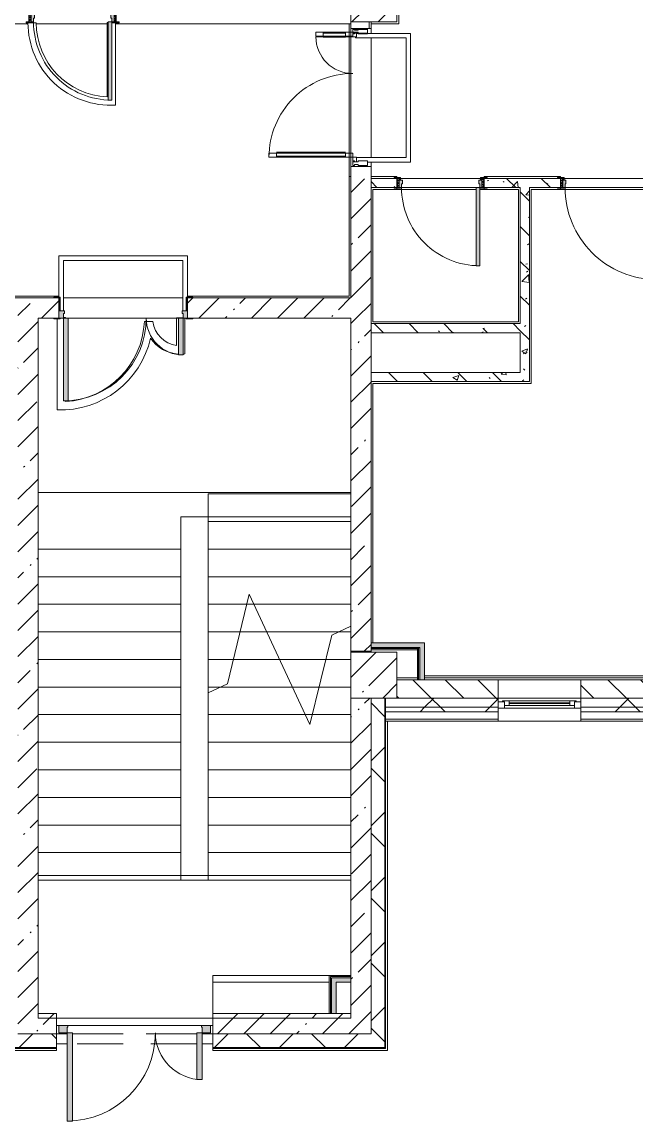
# Model space of a CAD drawing. Header units: millimetres. Extents: x 81671 to 282875, y -8553 to 29000.
# Drawn here: x 219664 to 226339, y -1048 to 10900 of the extents above; entities that cross this region are included whole.
import ezdxf

# ---------------------------------------------------------------- set-up
doc = ezdxf.new("R2010")
doc.units = ezdxf.units.MM
doc.linetypes.add('200_ШТРИХ__ш1_п0_6_', pattern=[800, 500, -300])
for name, color, linetype, lineweight, true_color in [('A-DETL-GENF-4', 7, 'Continuous', 5, 0xaaaaaa), ('A-DOOR-5', 7, 'Continuous', 5, 0xe2e2e2), ('A-DOOR-6', 7, 'Continuous', 5, 0xaaaaaa), ('A-DOOR-FRAM-3', 7, 'Continuous', 5, 0xe2e2e2), ('A-DOOR-FRAM-4', 7, 'Continuous', 5, 0xaaaaaa), ('A-FLOR-3', 7, 'Continuous', 5, 0xaaaaaa), ('I-WALL-4', 7, 'Continuous', 9, 0xe7e7e7), ('I-WALL-7', 7, 'Continuous', 5, 0x787878)]:
    doc.layers.add(name, color=color, linetype=linetype, lineweight=lineweight, true_color=true_color)
for name, color, linetype, lineweight in [('A-DETL-MBND-1', 7, '200_ШТРИХ__ш1_п0_6_', 9), ('A-GLAZ-3', 7, 'Continuous', 5), ('A-GLAZ-CWMG-2', 7, 'Continuous', 5), ('A-WALL', 7, 'Continuous', 9), ('A-WALL-4', 7, 'Continuous', 5), ('I-WALL-5', 7, 'Continuous', 5), ('S-COLS-2', 7, 'Continuous', 5), ('S-STRS-2', 7, 'Continuous', 5), ('S-STRS-MBND-2', 7, 'Continuous', 5)]:
    doc.layers.add(name, color=color, linetype=linetype, lineweight=lineweight)
pattern_1 = [(45, (147759.1, 0), (-285.1231, 285.1231), []), (45, (148044.2, 0), (-285.1231, 285.1231), [504.031, -100.806, 16.764, -84.042])]
pattern_2 = [(45, (147759.1, 0), (-353.5534, 353.5534), []), (135, (147759.1, 0), (-353.5534, -353.5534), [])]
pattern_3 = [(135, (147759.1, 0), (-377.1708, -377.1708), [533.4, -88.9, 17.78, -88.9]), (135, (147759.1, 376.94), (-377.1708, -377.1708), []), (50, (147759.1, 0), (637.6445, -55.7866), [66.675, -733.425]), (355, (147759.1, 0), (-123.3494, 668.699), [53.34, -586.74]), (100.451, (147812.23, -4.65), (514.299, 612.908), [56.665, -623.315]), (46.184, (147759.1, 177.8), (948.7764, -147.15), [100.012, -1100.137]), (96.636, (147838.2, 165.5), (830.909, 865.997), [84.998, -934.973]), (351.184, (147759.1, 177.8), (830.918, 865.988), [80.01, -880.11]), (21, (147848, 133.35), (530.6506, -357.9283), [66.675, -733.425]), (326, (147848, 133.35), (216.308, 644.6585), [53.34, -586.74]), (71.451, (147892.2, 103.5), (746.9596, 286.7243), [56.665, -623.315]), (37.5, (147759.1, 0), (10.81053, 295.9426), [16.764, -562.864, 16.764, -578.866, -588.962]), (37.5, (147759.1, 0), (10.81053, 295.9426), [-1175.258, 16.764, -572.198]), (7.5, (147759.1, 0), (233.8692, 350.6318), [16.764, -322.834, 16.764, -549.529, -224.472]), (7.5, (147759.1, 0), (233.8692, 350.6318), [-905.891, 16.764, -207.708]), (327.5, (147560.85, 0), (474.5678, -20.0513), [16.764, -205.486, 16.764, -676.656, -920.115]), (327.5, (147560.85, 0), (474.5678, -20.0513), [-915.67, 16.764, -903.351]), (317.5, (147471.95, 0), (518.4522, 88.9934), [16.764, -272.161, 16.764, -443.738, -653.415]), (317.5, (147471.95, 0), (518.4522, 88.9934), [-749.427, 16.764, -636.651])]
pattern_4 = [(45, (147759.1, 0), (-530.33, 530.33), []), (135, (147759.1, 0), (-530.33, -530.33), [])]

# ---------------------------------------------------------------- blocks, each defined once
blk = doc.blocks.new('BSC_Колонна _Прямоугольная - 500х500-V59-1_4_3_птичка')
at = {"layer": 'S-COLS-2'}
h = blk.add_hatch(dxfattribs=at)
h.set_pattern_fill('FP_113', color=256, style=0, pattern_type=2)
h.set_pattern_definition([(45, (-75730, -3800), (-285.1231, 285.1231), []), (45, (-75444.88, -3800), (-285.1231, 285.1231), [504.031, -100.806, 16.764, -84.042])])
h.paths.add_polyline_path([(250, -250), (250, 250), (-250, 250), (-250, -250), (120, -250)])
for p, q in [((250, 250), (-250, 250)), ((-250, 250), (-250, -250)), ((250, -250), (250, 250)), ((-250, -250), (250, -250))]:
    blk.add_line(p, q, dxfattribs=at)
blk = doc.blocks.new('BSC_Колонна _Прямоугольная - 650х500-23287315-1_4_3_птичка')
at = {"layer": 'S-COLS-2'}
h = blk.add_hatch(dxfattribs=at)
h.set_pattern_fill('FP_152', color=256, style=0, pattern_type=2)
h.set_pattern_definition([(135, (11225, -75730), (-285.1231, -285.1231), []), (135, (11225, -75444.88), (-285.1231, -285.1231), [504.031, -100.806, 16.764, -84.042])])
h.paths.add_polyline_path([(325, -30), (325, 250), (-325, 250), (-325, -250), (325, -250), (325, -107)])
for p, q in [((325, 250), (-325, 250)), ((-325, 250), (-325, -250)), ((325, -250), (325, 250)), ((-325, -250), (325, -250))]:
    blk.add_line(p, q, dxfattribs=at)
blk = doc.blocks.new('110_Дверь_СКБ_1Ст_Внутренняя1 - Д-7_п__950x2100h_Туалет-32105350-1_4_3_птичка')
at = {"layer": 'A-DOOR-5'}
h = blk.add_hatch(color=256, dxfattribs=at)
h.paths.add_polyline_path([(451, -30), (462, -30), (462, 50), (437, 50), (437, 10), (427, 10), (427, -30), (437, -30)])
h.paths.add_polyline_path([(-438, -30), (-403, -30), (-403, 10), (-413, 10), (-413, 50), (-438, 50)])
at = {"layer": 'A-DOOR-6'}
h = blk.add_hatch(dxfattribs=at)
h.set_pattern_fill('FP_21', color=256, style=0, pattern_type=2)
h.set_pattern_definition([(135, (1826.41, 114.685), (-14.14214, -14.14214), []), (225, (1826.41, 114.685), (14.14214, -14.14214), [])])
h.paths.add_polyline_path([(463, -50), (487, -50), (487, 50), (462, 50), (462, -50)])
at = {"layer": 'A-DOOR-FRAM-3'}
for points in [[(-373, 50), (-373, 900), (-413, 900), (-413, 50)], [(-438, 50), (-423, 50), (-423, 58), (-493, 58), (-493, 50), (-463, 50)], [(517, 50), (517, 58), (447, 58), (447, 50), (492, 50)], [(-493, -58), (-423, -58), (-423, -50), (-493, -50)], [(-438, -50), (-423, -50), (-423, -30), (-438, -30)], [(462, -50), (462, -30), (447, -30), (447, -50)], [(489, -58), (517, -58), (517, -50), (447, -50), (447, -58), (487, -58)]]:
    blk.add_hatch(color=256, dxfattribs=at).paths.add_polyline_path(points)
at = {"layer": 'A-DOOR-FRAM-4'}
h = blk.add_hatch(dxfattribs=at)
h.set_pattern_fill('FP_22', color=256, style=0, pattern_type=2)
h.set_pattern_definition([(45, (-296.384, 114.685), (-14.1421, 14.1421), []), (135, (-296.384, 114.685), (-14.1421, -14.1421), [])])
h.paths.add_polyline_path([(-438, -50), (-438, 50), (-463, 50), (-463, -50)])
at = {"layer": 'A-DOOR-6'}
for p, q in [((-413, 900), (-413, 50)), ((-373, 900), (-413, 900)), ((-373, 50), (-373, 900)), ((-413, 50), (-373, 50))]:
    blk.add_line(p, q, dxfattribs=at)
blk.add_arc((-413, 50), 850, 360, 90, dxfattribs=at)
at = {"layer": 'A-DOOR-FRAM-4'}
for p, q in [((-423, 58), (-493, 58)), ((-493, 58), (-493, 50)), ((-493, 50), (-423, 50)), ((-438, 50), (-463, 50)), ((-463, 50), (-463, -50)), ((-413, 50), (-438, 50)), ((-438, 50), (-438, -30)), ((-438, -50), (-438, 50)), ((-423, 50), (-438, 50)), ((-438, 50), (-438, 49)), ((-438, 49), (-423, 49)), ((-423, 50), (-423, 58)), ((-423, 49), (-423, 50)), ((-413, 10), (-413, 50)), ((-403, 10), (-413, 10)), ((-403, -30), (-403, 10)), ((437, 10), (427, 10)), ((427, 10), (427, -30)), ((437, 50), (437, 10)), ((462, 50), (437, 50)), ((517, 58), (447, 58)), ((447, 58), (447, 50)), ((462, 50), (447, 50)), ((447, 50), (447, 49)), ((447, 50), (517, 50)), ((447, 49), (462, 49)), ((462, -30), (462, 50)), ((487, 50), (462, 50)), ((462, 50), (462, -50)), ((462, 49), (462, 50)), ((487, -50), (487, 50)), ((517, 50), (517, 58)), ((-423, -50), (-493, -50)), ((-493, -50), (-493, -58)), ((-493, -58), (-423, -58)), ((-463, -50), (-438, -50)), ((-438, -30), (-403, -30)), ((-423, -30), (-438, -30)), ((-438, -30), (-438, -50)), ((-438, -50), (-423, -50)), ((-423, -50), (-423, -30)), ((-423, -58), (-423, -50)), ((427, -30), (462, -30)), ((462, -30), (447, -30)), ((447, -30), (447, -50)), ((447, -50), (462, -50)), ((517, -50), (447, -50)), ((447, -50), (447, -58)), ((447, -58), (517, -58)), ((462, -50), (462, -30)), ((462, -50), (487, -50)), ((517, -58), (517, -50))]:
    blk.add_line(p, q, dxfattribs=at)
blk = doc.blocks.new('110_Дверь_СКБ_1Ст_Внутренняя1 - Д-4 _п_ 1100x2100h_су мгн 2-33304581-1_4_3_птичка')
at = {"layer": 'A-DOOR-5'}
h = blk.add_hatch(color=256, dxfattribs=at)
h.paths.add_polyline_path([(512.5, 50), (512.5, 10), (502.5, 10), (502.5, -30), (537.5, -30), (532.1, 50), (522.5, 50)])
h.paths.add_polyline_path([(-512.5, 50), (-512.5, -30), (-477.5, -30), (-477.5, 10), (-487.5, 10), (-487.5, 50), (-497.5, 50)])
at = {"layer": 'A-DOOR-6'}
h = blk.add_hatch(dxfattribs=at)
h.set_pattern_fill('FP_17', color=256, style=0, pattern_type=2)
h.set_pattern_definition([(135, (1751.41, 114.685), (-14.14214, -14.14214), []), (225, (1751.41, 114.685), (14.14214, -14.14214), [])])
h.paths.add_polyline_path([(562.5, 50), (537.5, 50), (537.5, -50), (562.5, -50)])
at = {"layer": 'A-DOOR-FRAM-3'}
for points in [[(-487.5, 1050), (-487.5, 50), (-447.5, 50), (-448.8, 1050)], [(-512.5, 58), (-567.5, 58), (-567.5, 50), (-497.5, 50), (-497.5, 58)], [(530.1, 58), (522.5, 58), (522.5, 50), (592.5, 50), (592.5, 58), (537.5, 58)], [(-519.8, -50), (-567.5, -50), (-567.5, -58), (-497.5, -58), (-497.5, -50), (-512.5, -50)], [(-502, -30), (-512.5, -30), (-512.5, -50), (-497.5, -50), (-497.5, -30)], [(537.5, -30), (522.5, -30), (522.5, -50), (537.5, -50)], [(522.5, -50), (522.5, -58), (592.5, -58), (592.5, -50), (537.5, -50)]]:
    blk.add_hatch(color=256, dxfattribs=at).paths.add_polyline_path(points)
at = {"layer": 'A-DOOR-FRAM-4'}
h = blk.add_hatch(dxfattribs=at)
h.set_pattern_fill('FP_18', color=256, style=0, pattern_type=2)
h.set_pattern_definition([(45, (-371.384, 114.685), (-14.1421, 14.1421), []), (135, (-371.384, 114.685), (-14.1421, -14.1421), [])])
h.paths.add_polyline_path([(-512.5, 50), (-537.5, 50), (-537.5, -50), (-512.5, -50), (-512.5, -41.8)])
at = {"layer": 'A-DOOR-6'}
for p, q in [((-487.5, 1050), (-487.5, 50)), ((-447.5, 1050), (-487.5, 1050)), ((-447.5, 50), (-447.5, 1050)), ((-487.5, 50), (-447.5, 50))]:
    blk.add_line(p, q, dxfattribs=at)
blk.add_arc((-487.5, 50), 1000, 360, 90, dxfattribs=at)
at = {"layer": 'A-DOOR-FRAM-4'}
for p, q in [((-497.5, 58), (-567.5, 58)), ((-567.5, 58), (-567.5, 50)), ((-567.5, 50), (-497.5, 50)), ((-512.5, 50), (-537.5, 50)), ((-537.5, 50), (-537.5, -50)), ((-487.5, 50), (-512.5, 50)), ((-512.5, 50), (-512.5, -30)), ((-512.5, -50), (-512.5, 50)), ((-497.5, 50), (-512.5, 50)), ((-512.5, 50), (-512.5, 49)), ((-512.5, 49), (-497.5, 49)), ((-497.5, 50), (-497.5, 58)), ((-497.5, 49), (-497.5, 50)), ((-487.5, 10), (-487.5, 50)), ((-477.5, 10), (-487.5, 10)), ((-477.5, -30), (-477.5, 10)), ((512.5, 10), (502.5, 10)), ((502.5, 10), (502.5, -30)), ((512.5, 50), (512.5, 10)), ((537.5, 50), (512.5, 50)), ((592.5, 58), (522.5, 58)), ((522.5, 58), (522.5, 50)), ((537.5, 50), (522.5, 50)), ((522.5, 50), (522.5, 49)), ((522.5, 50), (592.5, 50)), ((522.5, 49), (537.5, 49)), ((537.5, -30), (537.5, 50)), ((562.5, 50), (537.5, 50)), ((537.5, 50), (537.5, -50)), ((537.5, 49), (537.5, 50)), ((562.5, -50), (562.5, 50)), ((592.5, 50), (592.5, 58)), ((-497.5, -50), (-567.5, -50)), ((-567.5, -50), (-567.5, -58)), ((-567.5, -58), (-497.5, -58)), ((-537.5, -50), (-512.5, -50)), ((-512.5, -30), (-477.5, -30)), ((-497.5, -30), (-512.5, -30)), ((-512.5, -30), (-512.5, -50)), ((-512.5, -50), (-497.5, -50)), ((-497.5, -50), (-497.5, -30)), ((-497.5, -58), (-497.5, -50)), ((502.5, -30), (537.5, -30)), ((537.5, -30), (522.5, -30)), ((522.5, -30), (522.5, -50)), ((522.5, -50), (537.5, -50)), ((592.5, -50), (522.5, -50)), ((522.5, -50), (522.5, -58)), ((522.5, -58), (592.5, -58)), ((537.5, -50), (537.5, -30)), ((537.5, -50), (562.5, -50)), ((592.5, -58), (592.5, -50))]:
    blk.add_line(p, q, dxfattribs=at)
blk = doc.blocks.new('Прямоугольный импост - Импост структурный с накладкой - 160мм Темный-32274804-1_4_3_птичка')
at = {"layer": 'A-GLAZ-CWMG-2'}
for p, q in [((-50, 40), (-50, 140)), ((-50, 140), (0, 140)), ((0, 140), (0, 40)), ((-40, 40), (-50, 40)), ((-50, -17), (-50, 0)), ((-50, 0), (-40, 0)), ((-40, 0), (-40, 40)), ((-10, 40), (-10, 0)), ((0, 40), (-10, 40)), ((-10, 0), (0, 0)), ((0, 0), (0, -17)), ((0, -17), (-50, -17))]:
    blk.add_line(p, q, dxfattribs=at)
blk = doc.blocks.new('Дверь_Витражная_остекление_ - ВВ-6 остекление-32274838-1_4_3_птичка')
at = {"layer": 'A-DETL-GENF-4'}
for p, q in [((-655, 930), (-610, 930)), ((-655, 930), (-655, 20)), ((-610, 930), (-655, 930)), ((-655, 930), (-655, 20)), ((-655, 850), (-610, 850)), ((-645, 850), (-645, 100)), ((-610, 930), (-610, 20)), ((-610, 20), (-610, 930)), ((-601, 850), (-601, 100)), ((705, 420), (660, 420)), ((660, 420), (660, 20)), ((705, 420), (660, 420)), ((660, 420), (660, 20)), ((705, 420), (705, 20)), ((705, 20), (705, 420)), ((651, 340), (651, 100)), ((705, 340), (660, 340)), ((695, 340), (695, 100)), ((-655, 100), (-610, 100)), ((-610, 20), (-655, 20)), ((-655, 20), (-610, 20)), ((705, 100), (660, 100))]:
    blk.add_line(p, q, dxfattribs=at)
at = {"layer": 'A-DOOR-6'}
for p, q in [((-655, 930), (-655, 20)), ((655, 420), (655, 20)), ((-655, 20), (-705, 20)), ((-705, 20), (-705, -20)), ((-655, -20), (-655, 20)), ((705, 20), (655, 20)), ((655, 20), (655, -20)), ((705, -20), (705, 20)), ((-705, -20), (-655, -20)), ((655, -20), (705, -20))]:
    blk.add_line(p, q, dxfattribs=at)
for centre, radius, start, end in [((-655, 20), 910, 360, 90), ((655, 20), 400, 90, 180)]:
    blk.add_arc(centre, radius, start, end, dxfattribs=at)
blk = doc.blocks.new('110_Дверь_СКБ_1Ст_Внутренняя1 - Д-17д _Д-9_ 950x2100h_ПУИ_ С_У персонала-24300662-1_4_3_птичка')
at = {"layer": 'A-DOOR-5'}
h = blk.add_hatch(color=256, dxfattribs=at)
h.paths.add_polyline_path([(462, 100), (437, 100), (437, 60), (427, 60), (427, 20), (462, 20)])
h.paths.add_polyline_path([(-423, 100), (-438, 100), (-438, 20), (-403, 20), (-403, 60), (-413, 60), (-413, 100)])
at = {"layer": 'A-DOOR-6'}
h = blk.add_hatch(dxfattribs=at)
h.set_pattern_fill('FP_6', color=256, style=0, pattern_type=2)
h.set_pattern_definition([(135, (1826.41, 164.685), (-14.14214, -14.14214), []), (225, (1826.41, 164.685), (14.14214, -14.14214), [])])
h.paths.add_polyline_path([(487, 100), (462, 100), (462, -100), (487, -100)])
at = {"layer": 'A-DOOR-FRAM-3'}
for points in [[(-413, 950), (-413, 100), (-373, 104), (-373, 950), (-401, 950)], [(-463, 108), (-493, 108), (-493, 100), (-423, 104), (-423, 108), (-454, 108)], [(-423, 20), (-438, 20), (-438, -100), (-423, -100)], [(447, 108), (447, 100), (517, 100), (517, 108), (462, 108)], [(447, 20), (447, -100), (462, -100), (462, 20)], [(-423, -100), (-493, -100), (-493, -108), (-423, -108)], [(517, -100), (447, -100), (447, -108), (517, -108)]]:
    blk.add_hatch(color=256, dxfattribs=at).paths.add_polyline_path(points)
at = {"layer": 'A-DOOR-FRAM-4'}
h = blk.add_hatch(dxfattribs=at)
h.set_pattern_fill('FP_7', color=256, style=0, pattern_type=2)
h.set_pattern_definition([(45, (-296.384, 164.685), (-14.1421, 14.1421), []), (135, (-296.384, 164.685), (-14.1421, -14.1421), [])])
h.paths.add_polyline_path([(-463, 100), (-463, -100), (-438, -100), (-438, 100)])
at = {"layer": 'A-DOOR-6'}
for p, q in [((-413, 950), (-413, 100)), ((-373, 950), (-413, 950)), ((-373, 100), (-373, 950)), ((-413, 100), (-373, 100))]:
    blk.add_line(p, q, dxfattribs=at)
blk.add_arc((-413, 100), 850, 360, 90, dxfattribs=at)
at = {"layer": 'A-DOOR-FRAM-4'}
for p, q in [((-423, 108), (-493, 108)), ((-493, 108), (-493, 100)), ((-493, 100), (-423, 100)), ((-438, 100), (-463, 100)), ((-463, 100), (-463, -100)), ((-413, 100), (-438, 100)), ((-438, 100), (-438, 20)), ((-438, -100), (-438, 100)), ((-423, 100), (-438, 100)), ((-438, 100), (-438, 99)), ((-438, 99), (-423, 99)), ((-438, 20), (-403, 20)), ((-423, 20), (-438, 20)), ((-438, 20), (-438, -100)), ((-423, 100), (-423, 108)), ((-423, 99), (-423, 100)), ((-423, -100), (-423, 20)), ((-413, 60), (-413, 100)), ((-403, 60), (-413, 60)), ((-403, 20), (-403, 60)), ((437, 60), (427, 60)), ((427, 60), (427, 20)), ((427, 20), (462, 20)), ((437, 100), (437, 60)), ((462, 100), (437, 100)), ((517, 108), (447, 108)), ((447, 108), (447, 100)), ((462, 100), (447, 100)), ((447, 100), (447, 99)), ((447, 100), (517, 100)), ((447, 99), (462, 99)), ((462, 20), (447, 20)), ((447, 20), (447, -100)), ((462, 20), (462, 100)), ((487, 100), (462, 100)), ((462, 100), (462, -100)), ((462, 99), (462, 100)), ((462, -100), (462, 20)), ((487, -100), (487, 100)), ((517, 100), (517, 108)), ((-423, -100), (-493, -100)), ((-493, -100), (-493, -108)), ((-493, -108), (-423, -108)), ((-463, -100), (-438, -100)), ((-438, -100), (-423, -100)), ((-423, -108), (-423, -100)), ((447, -100), (462, -100)), ((517, -100), (447, -100)), ((447, -100), (447, -108)), ((447, -108), (517, -108)), ((462, -100), (487, -100)), ((517, -108), (517, -100))]:
    blk.add_line(p, q, dxfattribs=at)
blk = doc.blocks.new('110_Дверь_СКБ_2Ст - Д-1_л_Лестничная клетка EIS60 2-32142534-1_4_3_птичка')
at = {"layer": 'A-DOOR-5'}
for points in [[(612, 1010), (612, 110), (662, 110), (662, 1010), (640, 1010)], [(-638, 510), (-638, 110), (-588, 110), (-588, 510)], [(712, 30), (697, 30), (700, -110), (712, -110), (712, 30)]]:
    blk.add_hatch(color=256, dxfattribs=at).paths.add_polyline_path(points)
h = blk.add_hatch(color=256, dxfattribs=at)
h.paths.add_polyline_path([(662, 110), (662, 60), (652, 60), (652, 30), (712, 33), (712, 110)])
h.paths.add_polyline_path([(-638, 110), (-688, 110), (-687, 30), (-628, 36), (-628, 60), (-638, 60), (-638, 105)])
at = {"layer": 'A-DOOR-FRAM-3'}
for points in [[(-696, 118), (-743, 118), (-743, 110), (-673, 110), (-673, 118), (-688, 118)], [(-673, 30), (-688, 30), (-687, -110), (-673, -110), (-673, -21)], [(728, 118), (697, 118), (697, 110), (767, 110), (767, 118), (730, 118)], [(-687, -110), (-743, -110), (-743, -118), (-673, -118), (-674, -110)], [(767, -110), (697, -110), (699, -118), (767, -118)]]:
    blk.add_hatch(color=256, dxfattribs=at).paths.add_polyline_path(points)
at = {"layer": 'A-DOOR-6'}
for p, q in [((662, 1010), (612, 1010)), ((612, 1010), (612, 110)), ((662, 110), (662, 1010)), ((-638, 510), (-638, 110)), ((-588, 510), (-638, 510)), ((-588, 110), (-588, 510)), ((-638, 110), (-588, 110)), ((612, 110), (662, 110))]:
    blk.add_line(p, q, dxfattribs=at)
for centre, radius, start, end in [((662, 110), 900, 90, 180), ((-638, 110), 400, 360, 90)]:
    blk.add_arc(centre, radius, start, end, dxfattribs=at)
at = {"layer": 'A-DOOR-FRAM-4'}
for p, q in [((-673, 118), (-743, 118)), ((-743, 118), (-743, 110)), ((-743, 110), (-673, 110)), ((-638, 110), (-688, 110)), ((-688, 110), (-688, 30)), ((-688, 30), (-628, 30)), ((-673, 30), (-688, 30)), ((-688, 30), (-688, -110)), ((-673, 110), (-673, 118)), ((-673, -110), (-673, 30)), ((-638, 60), (-638, 110)), ((-628, 60), (-638, 60)), ((-628, 30), (-628, 60)), ((662, 60), (652, 60)), ((652, 60), (652, 30)), ((652, 30), (712, 30)), ((662, 110), (662, 60)), ((712, 110), (662, 110)), ((767, 118), (697, 118)), ((697, 118), (697, 110)), ((697, 110), (767, 110)), ((712, 30), (697, 30)), ((697, 30), (697, -110)), ((712, 30), (712, 110)), ((712, -110), (712, 30)), ((767, 110), (767, 118)), ((-673, -110), (-743, -110)), ((-743, -110), (-743, -118)), ((-743, -118), (-673, -118)), ((-688, -110), (-673, -110)), ((-673, -118), (-673, -110)), ((697, -110), (712, -110)), ((767, -110), (697, -110)), ((697, -110), (697, -118)), ((697, -118), (767, -118)), ((767, -118), (767, -110))]:
    blk.add_line(p, q, dxfattribs=at)
blk = doc.blocks.new('120_Окно_СКБ_1Ст - 120_Окно_СКБ_1Ст 900х2500_h_-19906774-1_4_3_птичка')
at = {"layer": 'A-GLAZ-3'}
for p, q in [((-450, -75), (-450, -5)), ((-450, -5), (-380, -5)), ((450, -5), (-450, -5)), ((-380, -75), (-450, -75)), ((-450, -75), (-400, -75)), ((-380, -75), (-400, -75)), ((-400, -75), (-400, -85)), ((-400, -85), (400, -85)), ((400, -85), (-400, -85)), ((-380, -5), (-380, -75)), ((380, -35), (-380, -35)), ((-380, -35), (-380, -75)), ((-330, -85), (-330, -35)), ((-330, -55), (330, -55)), ((330, -65), (-330, -65)), ((330, -85), (330, -35)), ((380, -75), (380, -5)), ((380, -5), (450, -5)), ((380, -75), (380, -35)), ((450, -75), (380, -75)), ((400, -75), (380, -75)), ((400, -75), (450, -75)), ((400, -85), (400, -75)), ((450, -5), (450, -75))]:
    blk.add_line(p, q, dxfattribs=at)
blk = doc.blocks.new('Прямоугольный импост - Импост структурный с накладкой - 160мм Темный-32274805-1_4_3_птичка')
at = {"layer": 'A-GLAZ-CWMG-2'}
for p, q in [((-25, 40), (-25, 140)), ((-25, 140), (25, 140)), ((25, 140), (25, 40)), ((-15, 40), (-25, 40)), ((-25, -17), (-25, 0)), ((-25, 0), (-15, 0)), ((-15, 0), (-15, 40)), ((15, 40), (15, 0)), ((25, 40), (15, 40)), ((15, 0), (25, 0)), ((25, 0), (25, -17)), ((25, -17), (-25, -17))]:
    blk.add_line(p, q, dxfattribs=at)
blk = doc.blocks.new('110_Дверь_СКБ_2Ст_Наружная - ДН-1_л__ Двухстворчатая 1350 х3200 _ЛК_ в свету с верхним остеклением 2-22448815-1_4_3_птичка')
at = {"layer": 'A-DOOR-5'}
for points in [[(754.5, -91), (754.5, 869), (694.5, 869), (694.5, -91)], [(-655.5, -91), (-655.5, 419), (-715.5, 419), (-715.5, -91)]]:
    blk.add_hatch(color=256, dxfattribs=at).paths.add_polyline_path(points)
h = blk.add_hatch(color=256, dxfattribs=at)
h.paths.add_polyline_path([(754.5, -171), (844.5, -171), (844.5, -91), (754.5, -91), (754.5, -151), (744.5, -151), (744.5, -171)])
h.paths.add_polyline_path([(-715.5, -171), (-705.5, -171), (-705.5, -151), (-715.5, -151), (-715.5, -91), (-805.5, -91), (-805.5, -171)])
at = {"layer": 'A-DOOR-6'}
for p, q in [((754.5, 869), (694.5, 869)), ((694.5, 869), (694.5, -91)), ((754.5, -91), (754.5, 869)), ((-715.5, 419), (-715.5, -91)), ((-655.5, 419), (-715.5, 419)), ((-655.5, -91), (-655.5, 419)), ((-715.5, -91), (-655.5, -91)), ((694.5, -91), (754.5, -91))]:
    blk.add_line(p, q, dxfattribs=at)
for centre, radius, start, end in [((754.5, -91), 960, 90, 180), ((-715.5, -91), 510, 0, 90)]:
    blk.add_arc(centre, radius, start, end, dxfattribs=at)
at = {"layer": 'A-DOOR-FRAM-4'}
for p, q in [((-715.5, -91), (-805.5, -91)), ((-805.5, -91), (-805.5, -171)), ((-715.5, -151), (-715.5, -91)), ((754.5, -91), (754.5, -151)), ((844.5, -91), (754.5, -91)), ((844.5, -171), (844.5, -91)), ((-805.5, -171), (-705.5, -171)), ((-705.5, -151), (-715.5, -151)), ((-705.5, -171), (-705.5, -151)), ((754.5, -151), (744.5, -151)), ((744.5, -151), (744.5, -171)), ((744.5, -171), (844.5, -171))]:
    blk.add_line(p, q, dxfattribs=at)
blk = doc.blocks.new('Прямоугольный импост - Импост структурный с накладкой - 160мм Темный-32274806-1_4_3_птичка')
at = {"layer": 'A-GLAZ-CWMG-2'}
for p, q in [((0, 140), (-50, 140)), ((-50, 140), (-50, 40)), ((0, 40), (0, 140)), ((-50, 40), (-40, 40)), ((-40, 0), (-50, 0)), ((-50, 0), (-50, -17)), ((-40, 40), (-40, 0)), ((-10, 0), (-10, 40)), ((-10, 40), (0, 40)), ((0, 0), (-10, 0)), ((0, -17), (0, 0)), ((-50, -17), (0, -17))]:
    blk.add_line(p, q, dxfattribs=at)
blk = doc.blocks.new('Зашивка приборов отопления5 - Зашивка приборов отопления-33272456-1_4_3_птичка')
at = {"layer": 'A-WALL-4'}
for p, q in [((75245, 535), (73980, 535)), ((73980, 535), (73980, 460)), ((75245, 460), (73980, 460)), ((73980, 460), (73980, 120)), ((73980, 460), (75245, 460))]:
    blk.add_line(p, q, dxfattribs=at)

msp = doc.modelspace()

# ---------------------------------------------------------------- hatches: boundary and pattern name
at = {"layer": 'A-WALL-4'}
h = msp.add_hatch(dxfattribs=at)
h.set_pattern_fill('FP_129', color=256, style=0, pattern_type=2)
h.set_pattern_definition([(135, (147759.1, 0), (-176.7767, -176.7767), [])])
h.paths.add_polyline_path([(226859.6, 3550), (226939.6, 3550), (226939.6, 3750), (225739.1, 3750), (225739.1, 3550), (226759.6, 3550)])
h.paths.add_polyline_path([(231959.1, 3550), (231959.1, 3750), (231859.1, 3750), (231859.1, 3550)])
h.paths.add_polyline_path([(227839.6, 3550), (228109.1, 3550), (228109.1, 3750), (227839.6, 3750), (227839.6, 3727.7)])
h.paths.add_polyline_path([(228609.1, 3550), (229759.1, 3550), (229759.1, 3750), (228609.1, 3750), (228609.1, 3643.3)])
h.paths.add_polyline_path([(224839.1, 3550), (224839.1, 3750), (223739.1, 3750), (223739.1, 3550), (224430.8, 3550)])
h = msp.add_hatch(dxfattribs=at)
h.set_pattern_fill('FP_118', color=256, style=0, pattern_type=2)
h.set_pattern_definition(pattern_2)
h.paths.add_polyline_path([(223569.1, -250), (223609.1, -250), (223609.1, 3550), (223459.1, 3550), (223459.1, -250)])
h = msp.add_hatch(dxfattribs=at)
h.set_pattern_fill('FP_118', color=256, style=0, pattern_type=2)
h.set_pattern_definition(pattern_2)
h.paths.add_polyline_path([(232296.8, 3450), (232559.1, 3450), (232559.1, 3550), (231859.1, 3550), (231859.1, 3450), (231959.1, 3450)])
h.paths.add_polyline_path([(224377.3, 3450), (224839.1, 3455.7), (224839.1, 3550), (223617.1, 3550), (223617.1, 3450), (223739.1, 3450)])
h.paths.add_polyline_path([(226939.6, 3450), (226939.6, 3550), (225739.1, 3550), (225739.1, 3450), (226859.6, 3450)])
h.paths.add_polyline_path([(227839.6, 3450), (229759.1, 3450), (229759.1, 3550), (227839.6, 3550), (227839.6, 3492.8)])
h = msp.add_hatch(dxfattribs=at)
h.set_pattern_fill('FP_118', color=256, style=0, pattern_type=2)
h.set_pattern_definition(pattern_2)
h.paths.add_polyline_path([(231859.1, 3400), (232609.1, 3400), (232609.1, 3450), (231859.1, 3450), (231859.1, 3440)])
h.paths.add_polyline_path([(224430.8, 3400), (224839.1, 3400), (224839.1, 3450), (223617.1, 3450), (223617.1, 3400), (223739.1, 3400)])
h.paths.add_polyline_path([(226528.4, 3400), (226939.6, 3400), (226939.6, 3450), (225739.1, 3450), (225739.1, 3400)])
h.paths.add_polyline_path([(227839.6, 3400), (229759.1, 3400), (229759.1, 3450), (227839.6, 3450), (227839.6, 3440)])
h = msp.add_hatch(dxfattribs=at)
h.set_pattern_fill('FP_118', color=256, style=0, pattern_type=2)
h.set_pattern_definition(pattern_2)
h.paths.add_polyline_path([(223452.9, -250), (223459.1, -250), (223459.1, -100), (221739.1, -100), (221739.1, -250), (223451.2, -250)])
h.paths.add_polyline_path([(214819.1, -250), (218419.1, -250), (218419.1, -100), (214819.1, -100), (214819.1, -113)])
h.paths.add_polyline_path([(219319.1, -250), (220039.1, -250), (220039.1, -100), (219319.1, -101.8), (219319.1, -118)])
h.paths.add_polyline_path([(213919.1, -250), (213919.1, -100), (212919.1, -100), (212919.1, -250)])
h.paths.add_polyline_path([(204169.1, -250), (204919.1, -250), (204919.1, -100), (204169.1, -100), (204169.1, -139.5)])
h.paths.add_polyline_path([(212019.1, -250), (212019.1, -100), (211469.1, -100), (211469.1, -250), (211845.1, -250)])
h.paths.add_polyline_path([(209369.1, -250), (209369.1, -100), (208669.1, -100), (208669.1, -250), (208698.7, -250)])
h.paths.add_polyline_path([(207019.1, -250), (207769.1, -250), (207769.1, -100), (207019.1, -100), (207019.1, -132.4)])
h.paths.add_polyline_path([(200308.3, -250), (201069.1, -250), (201069.1, -100), (199630.6, -100), (199630.6, -250)])
h.paths.add_polyline_path([(196819.1, -250), (197530.6, -250), (197530.6, -100), (196819.1, -100), (196819.1, -157.7)])
h.paths.add_polyline_path([(190496.6, -250), (192069.1, -250), (192069.1, -100), (190496.6, -100), (190496.6, -173.5)])
h.paths.add_polyline_path([(195919.1, -250), (195919.1, -100), (195169.1, -100), (195169.1, -250)])
h.paths.add_polyline_path([(184576.2, -250), (184849.1, -250), (184849.1, -100), (183729.1, -100), (183729.1, -250)])
h.paths.add_polyline_path([(186673.8, -250), (186799.1, -250), (186799.1, -100), (185749.1, -100), (185749.1, -250)])
h.paths.add_polyline_path([(187722.6, -250), (188396.6, -250), (188396.6, -100), (187699.1, -100), (187699.1, -250)])
h.paths.add_polyline_path([(181629.1, -250), (181629.1, -100), (180769.1, -100), (180769.1, -250)])
h.paths.add_polyline_path([(177969.1, -250), (177969.1, -100), (176968.8, -100), (176968.8, -250), (177234.6, -250)])
h.paths.add_polyline_path([(175069.1, -250), (176068.8, -250), (176068.8, -100), (175069.1, -100), (175069.1, -211.8)])
h.paths.add_polyline_path([(163369.1, -250), (163369.1, -100), (162619.1, -100), (162619.1, -250)])
h.paths.add_polyline_path([(174169.1, -250), (174169.1, -100), (173194.1, -100), (173194.1, -250), (174088.2, -250)])
h.paths.add_polyline_path([(164269.1, -250), (165019.1, -250), (165019.1, -100), (164269.1, -100), (164269.1, -238.7)])
h.paths.add_polyline_path([(170394.1, -250), (170394.1, -100), (169369.1, -100), (169369.1, -250), (169893, -250)])
h.paths.add_polyline_path([(168469.1, -250), (168469.1, -100), (167119.1, -100), (167119.1, -250), (167795.4, -250)])
h.paths.add_polyline_path([(157669.1, -250), (157669.1, -100), (156918.8, -100), (156918.8, -250), (157307.3, -250)])
h.paths.add_polyline_path([(159769.1, -250), (160519.1, -248), (160519.1, -100), (159769.1, -100), (159769.1, -249.9)])
h.paths.add_polyline_path([(155419.1, -250), (156018.8, -250), (156018.8, -100), (154589.1, -100), (154589.1, -250), (155209.7, -250)])
h.paths.add_polyline_path([(151489.1, -250), (151489.1, -100), (147499.1, -100), (147499.1, -250), (151269.1, -250)])
at = {"layer": 'I-WALL-4'}
for points in [[(223459.1, 4100), (224038.5, 4100), (224033.5, 4150), (223459.1, 4145)], [(224038.5, 3750), (224033.5, 4100), (223988.5, 4100), (223988.5, 3750)], [(223239.1, 460), (223239.1, 510), (223029.1, 510), (223029.1, 460), (223140.3, 460)], [(223029.1, 120), (223079.1, 120), (223079.1, 460), (223029.1, 460), (223029.1, 124.3)]]:
    msp.add_hatch(color=256, dxfattribs=at).paths.add_polyline_path(points)
at = {"layer": 'I-WALL-5'}
h = msp.add_hatch(dxfattribs=at)
h.set_pattern_fill('FP_98', color=256, style=0, pattern_type=2)
h.set_pattern_definition(pattern_1)
h.paths.add_polyline_path([(223239.1, 7900), (223459.1, 7900), (223459.1, 9330), (223239.1, 9330), (223239.1, 8967.7)])
h.paths.add_polyline_path([(223459.1, 10830), (223459.1, 10900), (223439.1, 10900), (223439.1, 10830)])
h = msp.add_hatch(dxfattribs=at)
h.set_pattern_fill('FP_98', color=256, style=0, pattern_type=2)
h.set_pattern_definition(pattern_1)
h.paths.add_polyline_path([(219619.1, -100), (219839.1, -100), (219839.1, 7900), (219619.1, 7900), (219619.1, -63.2)])
h = msp.add_hatch(dxfattribs=at)
h.set_pattern_fill('FP_98', color=256, style=0, pattern_type=2)
h.set_pattern_definition(pattern_1)
h.paths.add_polyline_path([(219839.1, 7680), (220064.1, 7680), (220064.1, 7900), (219839.1, 7900), (219839.1, 7863)])
h.paths.add_polyline_path([(222333.2, 7680), (223459.1, 7680), (223459.1, 7900), (221464.1, 7900), (221464.1, 7680), (221519.1, 7680)])
h = msp.add_hatch(dxfattribs=at)
h.set_pattern_fill('FP_98', color=256, style=0, pattern_type=2)
h.set_pattern_definition(pattern_1)
h.paths.add_polyline_path([(223382, 4060), (223459.1, 4060), (223459.1, 7680), (223239.1, 7680), (223239.1, 4060)])
h = msp.add_hatch(dxfattribs=at)
h.set_pattern_fill('FP_216', color=256, style=0, pattern_type=2)
h.set_pattern_definition(pattern_4)
h.paths.add_polyline_path([(223459.1, 4087.5), (223988.5, 4087.5), (223984.6, 4100), (223459.1, 4100)])
h = msp.add_hatch(dxfattribs=at)
h.set_pattern_fill('FP_216', color=256, style=0, pattern_type=2)
h.set_pattern_definition(pattern_4)
h.paths.add_polyline_path([(223963.5, 4075), (223976, 4075), (223976, 4087.5), (223459.1, 4087.5), (223459.1, 4075), (223739.1, 4075)])
h = msp.add_hatch(dxfattribs=at)
h.set_pattern_fill('FP_98', color=256, style=0, pattern_type=2)
h.set_pattern_definition(pattern_1)
h.paths.add_polyline_path([(223459.1, -100), (223459.1, 3550), (223239.1, 3550), (223239.1, -100), (223382, -100)])
h = msp.add_hatch(dxfattribs=at)
h.set_pattern_fill('FP_98', color=256, style=0, pattern_type=2)
h.set_pattern_definition(pattern_1)
h.paths.add_polyline_path([(221739.1, -100), (223239.1, -100), (223239.1, 120), (221739.1, 120)])
h.paths.add_polyline_path([(220039.1, -100), (220039.1, 120), (219839.1, 120), (219839.1, -100), (219961.5, -100)])
at = {"layer": 'I-WALL-7'}
h = msp.add_hatch(dxfattribs=at)
h.set_pattern_fill('FP_127', color=256, style=0, pattern_type=2)
h.set_pattern_definition(pattern_3)
h.paths.add_polyline_path([(226647.1, 9100), (226924.1, 9100), (226924.1, 9200), (226617.1, 9200), (226617.1, 9100)])
h.paths.add_polyline_path([(223479.1, 9100), (223739.1, 9100), (223739.1, 9200), (223459.1, 9200), (223459.1, 9100)])
h.paths.add_polyline_path([(224719.1, 9100), (225517.1, 9100), (225517.1, 9200), (224689.1, 9200), (224689.1, 9100)])
h.paths.add_polyline_path([(229589.1, 9100), (229589.1, 9200), (228024.1, 9200), (228024.1, 9100), (229543.4, 9100)])
h = msp.add_hatch(dxfattribs=at)
h.set_pattern_fill('FP_127', color=256, style=0, pattern_type=2)
h.set_pattern_definition(pattern_3)
h.paths.add_polyline_path([(225180, 7090.6), (225180, 9100), (225080, 9100), (225080, 7090.6)])
h = msp.add_hatch(dxfattribs=at)
h.set_pattern_fill('FP_127', color=256, style=0, pattern_type=2)
h.set_pattern_definition(pattern_3)
h.paths.add_polyline_path([(223755.5, 7520.6), (225080, 7520.6), (225080, 7620.6), (223459.1, 7620.6), (223459.1, 7520.6), (223479.1, 7520.6)])
h = msp.add_hatch(dxfattribs=at)
h.set_pattern_fill('FP_127', color=256, style=0, pattern_type=2)
h.set_pattern_definition(pattern_3)
h.paths.add_polyline_path([(223459.1, 6990.6), (225180, 6990.6), (225180, 7090.6), (223459.1, 7090.6)])

# ---------------------------------------------------------------- linework, layer by layer
at = {"layer": 'A-DETL-MBND-1'}
for p, q in [((220039.1, -100), (220154.1, -100)), ((220154.1, -100), (220039.1, -100)), ((220214.1, -100), (221564.1, -100)), ((221564.1, -100), (220214.1, -100)), ((221624.1, -100), (221739.1, -100)), ((221739.1, -100), (221624.1, -100)), ((220154.1, -210), (220039.1, -210)), ((221564.1, -210), (220214.1, -210)), ((221739.1, -210), (221624.1, -210))]:
    msp.add_line(p, q, dxfattribs=at)
at = {"layer": 'A-FLOR-3'}
for p, q in [((223759.1, 11030), (223759.1, 10880)), ((217369.4, 10880), (219730.1, 10880)), ((219819.4, 10890.5), (219729.4, 10890.5)), ((220590.4, 10880), (219820.1, 10880)), ((220598.9, 10895.6), (220590.4, 10895.6)), ((220590.4, 10895.6), (220590.4, 10086.3)), ((220648.9, 10895.6), (220638.9, 10895.6)), ((220680.4, 9997.3), (220680.4, 10892)), ((220680.4, 10880), (223219.1, 10880)), ((220688.9, 10880), (220688.9, 10892)), ((223219.1, 7920), (223219.1, 10880)), ((223239.1, 10880), (223219.1, 10880)), ((223759.1, 10880), (223459.1, 10880)), ((223319.1, 10776.2), (223299.1, 10776.2)), ((223889.2, 10776.2), (223419.1, 10776.2)), ((223889.2, 9376.2), (223889.2, 10776.2)), ((223289.2, 10740), (223289.2, 10726.2)), ((223289.2, 10726.2), (223839.2, 10726.2)), ((223839.2, 10726.2), (223839.2, 9426.2)), ((223839.2, 9426.2), (223299.1, 9426.2)), ((223419.1, 9376.2), (223889.2, 9376.2)), ((223219.1, 9220), (223239.1, 9220)), ((223459.1, 9220), (223739.1, 9220)), ((223739.1, 9220), (223739.1, 9208)), ((224689.1, 9208), (224689.1, 9220)), ((224689.1, 9220), (225517.1, 9220)), ((225517.1, 9220), (225517.1, 9208)), ((223739.1, 9092), (223739.1, 9080)), ((224689.1, 9080), (224689.1, 9092)), ((225517.1, 9092), (225517.1, 9080)), ((223479.1, 9080), (223479.1, 7640.6)), ((223479.1, 9080), (224599.1, 9080)), ((224639.1, 9080), (225060, 9080)), ((225060, 7640.6), (225060, 9080)), ((225200, 9080), (225200, 6970.6)), ((225200, 9080), (226527.1, 9080)), ((220064, 8357.4), (220064, 7908)), ((221464, 8357.4), (220064, 8357.4)), ((220114, 7760), (220114, 8307.4)), ((220114, 8307.4), (221414, 8307.4)), ((221414, 8307.4), (221414, 7760)), ((221464, 7908), (221464, 8357.4)), ((219405.1, 7920), (220064, 7920)), ((221464.1, 7908), (221464.1, 7920)), ((221464.1, 7920), (223219.1, 7920)), ((220046.7, 7672), (220046.7, 6682.9)), ((220136.7, 7688.2), (220114.1, 7688.2)), ((220136.7, 7680), (220136.7, 7688.2)), ((221414.1, 7685.2), (221344.3, 7685.2)), ((221344.3, 7685.2), (221344.3, 7381.5)), ((221434.3, 7290.8), (221434.3, 7680)), ((221088, 7642.2), (220994.5, 7642.2)), ((223479.1, 7640.6), (225060, 7640.6)), ((225200, 6970.6), (223479.1, 6970.6)), ((223479.1, 6970.6), (223479.1, 4150)), ((220136.7, 6773.6), (220136.7, 6780)), ((223239.1, 5783.8), (219839.1, 5783.8)), ((223239.1, 4060), (223239.1, 4050)), ((223459.1, 4060), (223459.1, 4050)), ((224038.5, 3790), (226739.6, 3790)), ((219839.1, 1620), (223239.1, 1620)), ((220064.1, -8), (220039.1, -8)), ((221614.1, -8), (220164.1, -8)), ((221739.1, -8), (221714.1, -8))]:
    msp.add_line(p, q, dxfattribs=at)
for centre, radius, start, end in [((220624.4, 10890.5), 895, 180, 273.58586), ((220624.5, 10890.5), 805, 180, 267.57693), ((220085.3, 7682.2), 910, 273.23752, 357.48069), ((221389.3, 7682.2), 304, 187.56084, 261.48743), ((220085.3, 7682.2), 1000, 267.78741, 347.3989), ((221389.3, 7682.2), 394, 213.62195, 266.31806), ((221389.3, 7682.2), 394, 273.6096, 276.55825)]:
    msp.add_arc(centre, radius, start, end, dxfattribs=at)
at = {"layer": 'A-WALL'}
for p, q in [((223439.1, 10900), (223439.1, 10830)), ((223459.1, 9200), (223459.1, 9100)), ((223459.1, 7620.6), (223459.1, 7520.6)), ((223459.1, 7090.6), (223459.1, 6990.6)), ((223459.1, 4150), (223459.1, 4075)), ((223988.5, 4100), (223459.1, 4100)), ((223976, 4087.5), (223459.1, 4087.5)), ((223976, 3750), (223976, 4087.5)), ((223988.5, 3750), (223988.5, 4100)), ((223459.1, -100), (223459.1, 3550)), ((223609.1, -250), (223609.1, 3550)), ((223612.1, -253), (223612.1, 3550)), ((223617.1, 3550), (223617.1, 3300)), ((224839.1, 3550), (223739.1, 3550)), ((226939.6, 3550), (225739.1, 3550)), ((223617.1, 3450), (224839.1, 3450)), ((223617.1, 3400), (224839.1, 3400)), ((225739.1, 3450), (226939.6, 3450)), ((225739.1, 3400), (226939.6, 3400)), ((223617.1, 3320), (224839.1, 3320)), ((225739.1, 3320), (226939.6, 3320)), ((223016.6, 522.5), (223239.1, 522.5)), ((223016.6, 120), (223016.6, 522.5)), ((223029.1, 510), (223239.1, 510)), ((223029.1, 120), (223029.1, 510)), ((223239.1, 460), (223239.1, 535)), ((223004.1, 120), (223079.1, 120)), ((220039.1, -100), (219839.1, -100)), ((223239.1, -100), (221739.1, -100)), ((219319.1, -250), (220039.1, -250)), ((219319.1, -253), (220039.1, -253)), ((221739.1, -250), (223609.1, -250)), ((221739.1, -253), (223612.1, -253))]:
    msp.add_line(p, q, dxfattribs=at)
at = {"layer": 'A-WALL-4'}
for p, q in [((226759.6, 3750), (223739.1, 3750)), ((224839.1, 3300), (224839.1, 3750)), ((225739.1, 3750), (225739.1, 3300)), ((223617.1, 3300), (232709.1, 3300)), ((223617.1, -258), (223617.1, 3300)), ((223639.1, 3300), (223639.1, -280)), ((219839.1, -100), (219619.1, -100)), ((220039.1, -280), (220039.1, -100)), ((221739.1, -100), (221739.1, -280)), ((223459.1, -100), (223239.1, -100)), ((220039.1, -280), (147469.1, -280)), ((212019.1, -258), (220039.1, -258)), ((221739.1, -258), (223617.1, -258)), ((223639.1, -280), (221739.1, -280))]:
    msp.add_line(p, q, dxfattribs=at)
at = {"layer": 'I-WALL-5'}
for p, q in [((223239.1, 7900), (223239.1, 10900)), ((223459.1, 10776.2), (223459.1, 10900)), ((223239.1, 10830), (223459.1, 10830)), ((223459.1, 10726.2), (223459.1, 9426.2)), ((223459.1, 9330), (223239.1, 9330)), ((223459.1, 9200), (223459.1, 9376.2)), ((223709.1, 9200), (223459.1, 9200)), ((223779.1, 9200), (224649.1, 9200)), ((225487.1, 9200), (224719.1, 9200)), ((225557.1, 9200), (226577.1, 9200)), ((223459.1, 7900), (223459.1, 9100)), ((223459.1, 9100), (223709.1, 9100)), ((224599.1, 9100), (223789.1, 9100)), ((224719.1, 9100), (225080, 9100)), ((225080, 9100), (225080, 7620.6)), ((225180, 9100), (225487.1, 9100)), ((225180, 6990.6), (225180, 9100)), ((226527.1, 9100), (225567.1, 9100)), ((220009.1, 7900), (219449.1, 7900)), ((220114, 7900), (221414, 7900)), ((223239.1, 7900), (221519.1, 7900)), ((223459.1, 7620.6), (223459.1, 7900)), ((219839.1, 120), (219839.1, 7680)), ((219839.1, 7680), (220009.1, 7680)), ((221344.3, 7680), (220164.1, 7680)), ((221519.1, 7680), (223239.1, 7680)), ((223239.1, 7680), (223239.1, 4060)), ((225080, 7620.6), (223459.1, 7620.6)), ((223459.1, 7090.6), (223459.1, 7520.6)), ((223459.1, 7520.6), (225080, 7520.6)), ((225080, 7520.6), (225080, 7090.6)), ((225080, 7090.6), (223459.1, 7090.6)), ((223459.1, 4150), (223459.1, 6990.6)), ((223459.1, 6990.6), (225180, 6990.6)), ((224038.5, 4150), (223459.1, 4150)), ((223459.1, 4060), (223459.1, 4075)), ((223459.1, 4075), (223963.5, 4075)), ((223963.5, 4075), (223963.5, 3750)), ((224038.5, 3750), (224038.5, 4150)), ((223239.1, 4060), (223459.1, 4060)), ((223739.1, 3770), (223963.5, 3770)), ((223963.5, 3750), (224038.5, 3750)), ((224038.5, 3770), (226759.6, 3770)), ((223239.1, 3550), (223239.1, 535)), ((225739.1, 3550), (224839.1, 3550)), ((223239.1, 535), (223004.1, 535)), ((223004.1, 535), (223004.1, 120)), ((223079.1, 460), (223239.1, 460)), ((223079.1, 120), (223079.1, 460)), ((223239.1, 460), (223239.1, 120)), ((220039.1, 120), (219839.1, 120)), ((220039.1, -100), (220039.1, 120)), ((223004.1, 120), (221739.1, 120)), ((221739.1, 120), (221739.1, -100)), ((223239.1, 120), (223079.1, 120)), ((223239.1, -100), (223459.1, -100))]:
    msp.add_line(p, q, dxfattribs=at)
at = {"layer": 'S-STRS-2'}
for p, q in [((223239.1, 5769.7), (221689.1, 5769.7)), ((221689.1, 5769.7), (221689.1, 5469.7)), ((223239.1, 5769.7), (221689.1, 5769.7)), ((221689.1, 5469.7), (221689.1, 5169.7)), ((223239.1, 5469.7), (221689.1, 5469.7)), ((223239.1, 5469.7), (221689.1, 5469.7)), ((221689.1, 5169.7), (221689.1, 4869.7)), ((223239.1, 5169.7), (221689.1, 5169.7)), ((223239.1, 5169.7), (221689.1, 5169.7)), ((221689.1, 4869.7), (221689.1, 4569.7)), ((223239.1, 4869.7), (221689.1, 4869.7)), ((223239.1, 4869.7), (221689.1, 4869.7)), ((221689.1, 4569.7), (221689.1, 4269.7)), ((222107.7, 4569.7), (221689.1, 4569.7)), ((222107.7, 4569.7), (221689.1, 4569.7)), ((223239.1, 4569.7), (222184.3, 4569.7)), ((223239.1, 4569.7), (222184.3, 4569.7)), ((221689.1, 4269.7), (221689.1, 3969.7)), ((222034.8, 4269.7), (221689.1, 4269.7)), ((222034.8, 4269.7), (221689.1, 4269.7)), ((223107.4, 4269.7), (222324.2, 4269.7)), ((223107.4, 4269.7), (222324.2, 4269.7)), ((221689.1, 3969.7), (221689.1, 3669.7)), ((221961.8, 3969.7), (221689.1, 3969.7)), ((221961.8, 3969.7), (221689.1, 3969.7)), ((222966.3, 3969.7), (222464.1, 3969.7)), ((222966.3, 3969.7), (222464.1, 3969.7)), ((221689.1, 3669.7), (221689.1, 3608.3)), ((221820.7, 3669.7), (221689.1, 3669.7)), ((221820.7, 3669.7), (221689.1, 3669.7)), ((222893.4, 3669.7), (222604, 3669.7)), ((222893.4, 3669.7), (222604, 3669.7)), ((222820.5, 3369.7), (222743.9, 3369.7)), ((222820.5, 3369.7), (222743.9, 3369.7))]:
    msp.add_line(p, q, dxfattribs=at)
at = {"layer": 'S-STRS-MBND-2'}
for p, q in [((219839.1, 7680), (219839.1, 5169.7)), ((223239.1, 7680), (219839.1, 7680)), ((223239.1, 5520), (223239.1, 7680)), ((221389.1, 5520), (223239.1, 5520)), ((221389.1, 5169.7), (221389.1, 5520)), ((219839.1, 5169.7), (221389.1, 5169.7)), ((219839.1, 1569.7), (219839.1, 5169.7)), ((219839.1, 5169.7), (221389.1, 5169.7)), ((221389.1, 1569.7), (221389.1, 5169.7)), ((219839.1, 4869.7), (221389.1, 4869.7)), ((219839.1, 4869.7), (221389.1, 4869.7)), ((221897.7, 3705.6), (222133.9, 4677.8)), ((222133.9, 4677.8), (222794.3, 3261.7)), ((219839.1, 4569.7), (221389.1, 4569.7)), ((219839.1, 4569.7), (221389.1, 4569.7)), ((222184.3, 4569.7), (222107.7, 4569.7)), ((222184.3, 4569.7), (222107.7, 4569.7)), ((223030.5, 4233.8), (223239.1, 4331.1)), ((219839.1, 4269.7), (221389.1, 4269.7)), ((219839.1, 4269.7), (221389.1, 4269.7)), ((222324.2, 4269.7), (222034.8, 4269.7)), ((222324.2, 4269.7), (222034.8, 4269.7)), ((222794.3, 3261.7), (223030.5, 4233.8)), ((223239.1, 4269.7), (223107.4, 4269.7)), ((223239.1, 4269.7), (223107.4, 4269.7)), ((219839.1, 3969.7), (221389.1, 3969.7)), ((219839.1, 3969.7), (221389.1, 3969.7)), ((222464.1, 3969.7), (221961.8, 3969.7)), ((222464.1, 3969.7), (221961.8, 3969.7)), ((223239.1, 3969.7), (222966.3, 3969.7)), ((223239.1, 3969.7), (222966.3, 3969.7)), ((223239.1, 4060), (223239.1, 4050)), ((221689.1, 3608.3), (221897.7, 3705.6)), ((219839.1, 3669.7), (221389.1, 3669.7)), ((219839.1, 3669.7), (221389.1, 3669.7)), ((221689.1, 3608.3), (221689.1, 1569.7)), ((222604, 3669.7), (221820.7, 3669.7)), ((222604, 3669.7), (221820.7, 3669.7)), ((223239.1, 3669.7), (222893.4, 3669.7)), ((223239.1, 3669.7), (222893.4, 3669.7)), ((223239.1, 3550), (223239.1, 1569.7)), ((219839.1, 3369.7), (221389.1, 3369.7)), ((219839.1, 3369.7), (221389.1, 3369.7)), ((222743.9, 3369.7), (221689.1, 3369.7)), ((222743.9, 3369.7), (221689.1, 3369.7)), ((223239.1, 3369.7), (222820.5, 3369.7)), ((223239.1, 3369.7), (222820.5, 3369.7)), ((219839.1, 3069.7), (221389.1, 3069.7)), ((219839.1, 3069.7), (221389.1, 3069.7)), ((223239.1, 3069.7), (221689.1, 3069.7)), ((223239.1, 3069.7), (221689.1, 3069.7)), ((219839.1, 2769.7), (221389.1, 2769.7)), ((219839.1, 2769.7), (221389.1, 2769.7)), ((223239.1, 2769.7), (221689.1, 2769.7)), ((223239.1, 2769.7), (221689.1, 2769.7)), ((219839.1, 2469.7), (221389.1, 2469.7)), ((219839.1, 2469.7), (221389.1, 2469.7)), ((223239.1, 2469.7), (221689.1, 2469.7)), ((223239.1, 2469.7), (221689.1, 2469.7)), ((219839.1, 2169.7), (221389.1, 2169.7)), ((219839.1, 2169.7), (221389.1, 2169.7)), ((223239.1, 2169.7), (221689.1, 2169.7)), ((223239.1, 2169.7), (221689.1, 2169.7)), ((219839.1, 1869.7), (221389.1, 1869.7)), ((219839.1, 1869.7), (221389.1, 1869.7)), ((223239.1, 1869.7), (221689.1, 1869.7)), ((223239.1, 1869.7), (221689.1, 1869.7)), ((219839.1, 1569.7), (219839.1, 69.7)), ((219839.1, 1569.7), (221389.1, 1569.7)), ((219839.1, 1569.7), (221389.1, 1569.7)), ((221689.1, 1569.7), (221389.1, 1569.7)), ((223239.1, 1569.7), (221689.1, 1569.7)), ((223239.1, 1569.7), (221689.1, 1569.7)), ((223239.1, 69.7), (223239.1, 1569.7)), ((219839.1, 69.7), (223239.1, 69.7))]:
    msp.add_line(p, q, dxfattribs=at)

# ---------------------------------------------------------------- block references
at = {"layer": 'A-DOOR-6'}
for name, p, rotation in [('110_Дверь_СКБ_1Ст_Внутренняя1 - Д-17д _Д-9_ 950x2100h_ПУИ_ С_У персонала-24300662-1_4_3_птичка', (220226.4, 11000), 180), ('Дверь_Витражная_остекление_ - ВВ-6 остекление-32274838-1_4_3_птичка', (223279.1, 10085), 89.99999999999959), ('110_Дверь_СКБ_1Ст_Внутренняя1 - Д-7_п__950x2100h_Туалет-32105350-1_4_3_птичка', (224226.6, 9150), 180), ('110_Дверь_СКБ_1Ст_Внутренняя1 - Д-4 _п_ 1100x2100h_су мгн 2-33304581-1_4_3_птичка', (226079.6, 9150), 180), ('110_Дверь_СКБ_2Ст - Д-1_л_Лестничная клетка EIS60 2-32142534-1_4_3_птичка', (220776.6, 7790), 180), ('110_Дверь_СКБ_2Ст_Наружная - ДН-1_л__ Двухстворчатая 1350 х3200 _ЛК_ в свету с верхним остеклением 2-22448815-1_4_3_птичка', (220908.6, -179), 180)]:
    msp.add_blockref(name, p, dxfattribs=dict(at, rotation=rotation))
at = {"layer": 'A-GLAZ-3', "rotation": 180}
msp.add_blockref('120_Окно_СКБ_1Ст - 120_Окно_СКБ_1Ст 900х2500_h_-19906774-1_4_3_птичка', (225289.1, 3435), dxfattribs=at)
at = {"layer": 'A-GLAZ-CWMG-2', "extrusion": (0, 0, -1), "rotation": 90.00000000000041}
for name, p in [('Прямоугольный импост - Импост структурный с накладкой - 160мм Темный-32274805-1_4_3_птичка', (-223279.1, 10805)), ('Прямоугольный импост - Импост структурный с накладкой - 160мм Темный-32274804-1_4_3_птичка', (-223279.1, 10820))]:
    msp.add_blockref(name, p, dxfattribs=at)
at = {"layer": 'A-GLAZ-CWMG-2', "rotation": 269.9999999999996}
msp.add_blockref('Прямоугольный импост - Импост структурный с накладкой - 160мм Темный-32274806-1_4_3_птичка', (223279.1, 9340), dxfattribs=at)
at = {"layer": 'A-WALL-4'}
msp.add_blockref('Зашивка приборов отопления5 - Зашивка приборов отопления-33272456-1_4_3_птичка', (147759.1, 0), dxfattribs=at)
at = {"layer": 'S-COLS-2', "rotation": 270.0000000000007}
msp.add_blockref('BSC_Колонна _Прямоугольная - 650х500-23287315-1_4_3_птичка', (223489.1, 11225), dxfattribs=at)
at = {"layer": 'S-COLS-2'}
msp.add_blockref('BSC_Колонна _Прямоугольная - 500х500-V59-1_4_3_птичка', (223489.1, 3800), dxfattribs=at)

doc.saveas('drawing.dxf')
